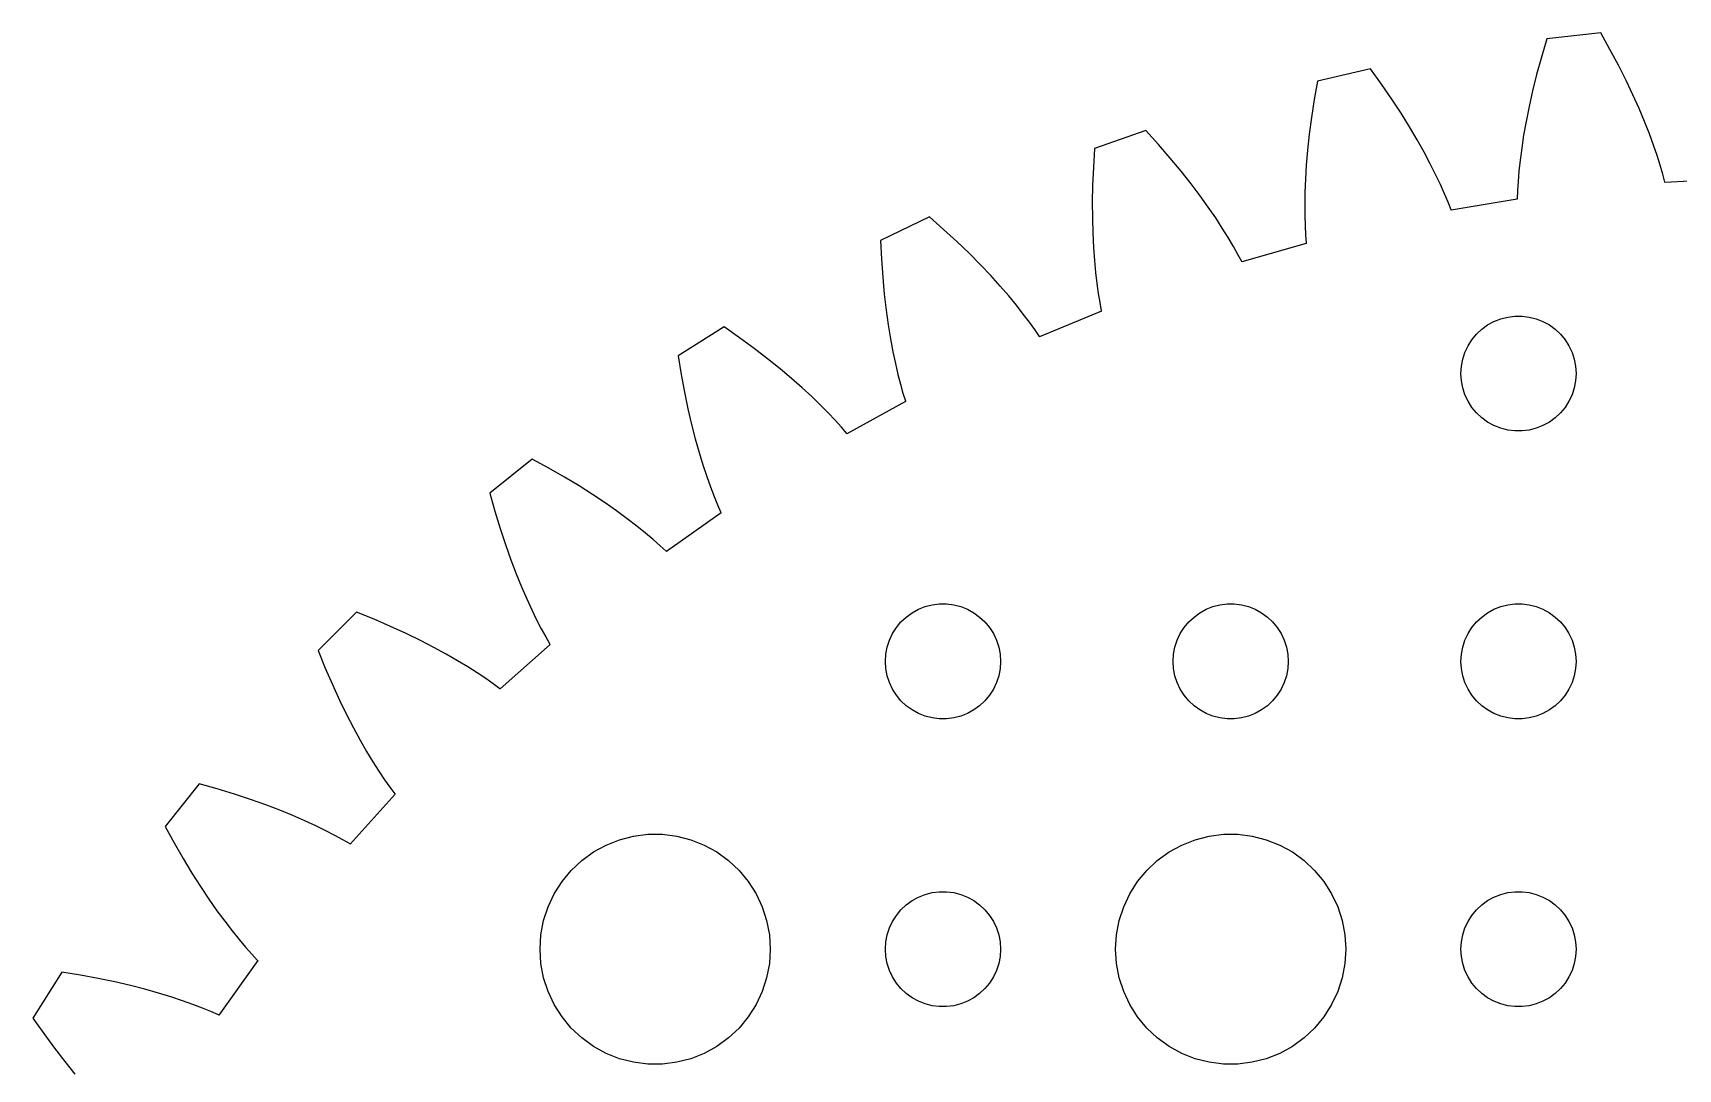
# Model space of a CAD drawing. Header units: metres. Extents: x -54 to 54, y -54 to 54.
# Drawn here: x -46.22 to -3.34, y 26.88 to 53.88 of the extents above; entities that cross this region are included whole.
import ezdxf

# ---------------------------------------------------------------- set-up
doc = ezdxf.new("R2010")
doc.units = ezdxf.units.M

msp = doc.modelspace()

# ---------------------------------------------------------------- linework, layer by layer
for p, q in [((-6.76447, 53.7177), (-6.90468, 53.2446)), ((-5.35844, 53.8762), (-6.76447, 53.7177)), ((-5.11647, 53.4461), (-5.35844, 53.8762)), ((-6.90468, 53.2446), (-7.02747, 52.7929)), ((-4.89624, 53.0331), (-5.11647, 53.4461)), ((-11.357, 52.9374), (-12.7364, 52.6226)), ((-11.0684, 52.5372), (-11.357, 52.9374)), ((-7.02747, 52.7929), (-7.13385, 52.3632)), ((-4.69691, 52.6378), (-4.89624, 53.0331)), ((-12.7364, 52.6226), (-12.8228, 52.1367)), ((-10.8033, 52.1514), (-11.0684, 52.5372)), ((-7.13385, 52.3632), (-7.22493, 51.9561)), ((-4.51752, 52.2611), (-4.69691, 52.6378)), ((-12.8228, 52.1367), (-12.8942, 51.6741)), ((-10.5609, 51.7809), (-10.8033, 52.1514)), ((-7.22493, 51.9561), (-7.30177, 51.5718)), ((-4.35709, 51.9036), (-4.51752, 52.2611)), ((-4.21471, 51.5659), (-4.35709, 51.9036)), ((-12.8942, 51.6741), (-12.9518, 51.2352)), ((-10.3405, 51.4267), (-10.5609, 51.7809)), ((-7.30177, 51.5718), (-7.36545, 51.2109)), ((-4.08936, 51.2488), (-4.21471, 51.5659)), ((-17.2127, 51.333), (-18.5482, 50.8657)), ((-16.8811, 50.9676), (-17.2127, 51.333)), ((-12.9518, 51.2352), (-12.9967, 50.8204)), ((-10.1411, 51.0894), (-10.3405, 51.4267)), ((-9.96176, 50.7698), (-10.1411, 51.0894)), ((-7.36545, 51.2109), (-7.41708, 50.8738)), ((-3.98003, 50.9527), (-4.08936, 51.2488)), ((-18.5482, 50.8657), (-18.5796, 50.3732)), ((-16.5744, 50.6139), (-16.8811, 50.9676)), ((-16.2922, 50.2729), (-16.5744, 50.6139)), ((-12.9967, 50.8204), (-13.0301, 50.43)), ((-9.80168, 50.4687), (-9.96176, 50.7698)), ((-7.41708, 50.8738), (-7.45778, 50.5608)), ((-3.88571, 50.6782), (-3.98003, 50.9527)), ((-3.80534, 50.4259), (-3.88571, 50.6782)), ((-18.5796, 50.3732), (-18.5988, 49.9055)), ((-16.0334, 49.9456), (-16.2922, 50.2729)), ((-13.0301, 50.43), (-13.0529, 50.0643)), ((-9.6599, 50.1867), (-9.80168, 50.4687)), ((-9.53543, 49.9245), (-9.6599, 50.1867)), ((-7.48868, 50.2723), (-7.51086, 50.0084)), ((-7.45778, 50.5608), (-7.48868, 50.2723)), ((-3.73788, 50.1962), (-3.80534, 50.4259)), ((-3.68224, 49.9895), (-3.73788, 50.1962)), ((-18.5988, 49.9055), (-18.6069, 49.463)), ((-15.7975, 49.6327), (-16.0334, 49.9456)), ((-13.0529, 50.0643), (-13.0665, 49.7235)), ((-9.42732, 49.6828), (-9.53543, 49.9245)), ((-7.52553, 49.7694), (-7.53378, 49.5556)), ((-7.51086, 50.0084), (-7.52553, 49.7694)), ((-3.6815, 49.9797), (-3.68224, 49.9895)), ((-1.93741, 50.0735), (-3.6815, 49.9797)), ((-18.6069, 49.463), (-18.6051, 49.0457)), ((-15.5835, 49.3352), (-15.7975, 49.6327)), ((-15.3908, 49.0539), (-15.5835, 49.3352)), ((-13.0665, 49.7235), (-13.0719, 49.4079)), ((-13.0719, 49.4079), (-13.0703, 49.1177)), ((-9.33456, 49.4621), (-9.42732, 49.6828)), ((-9.25615, 49.2629), (-9.33456, 49.4621)), ((-7.53168, 49.5417), (-9.25433, 49.2532)), ((-7.53378, 49.5556), (-7.53168, 49.5417)), ((-22.8519, 49.083), (-24.1267, 48.4691)), ((-22.4815, 48.757), (-22.8519, 49.083)), ((-18.6051, 49.0457), (-18.5945, 48.654)), ((-15.2183, 48.7896), (-15.3908, 49.0539)), ((-13.0703, 49.1177), (-13.0628, 48.853)), ((-9.25433, 49.2532), (-9.25615, 49.2629)), ((-24.1267, 48.4691), (-24.1028, 47.9762)), ((-22.1372, 48.4399), (-22.4815, 48.757)), ((-18.5945, 48.654), (-18.5763, 48.288)), ((-15.0652, 48.543), (-15.2183, 48.7896)), ((-14.9308, 48.3148), (-15.0652, 48.543)), ((-13.0628, 48.853), (-13.0506, 48.6139)), ((-13.0506, 48.6139), (-13.0349, 48.4005)), ((-21.8185, 48.1327), (-22.1372, 48.4399)), ((-21.5247, 47.8363), (-21.8185, 48.1327)), ((-18.5763, 48.288), (-18.5516, 47.9479)), ((-14.8139, 48.1059), (-14.9308, 48.3148)), ((-14.7136, 47.9168), (-14.8139, 48.1059)), ((-13.0312, 48.3869), (-14.7107, 47.9074)), ((-13.0349, 48.4005), (-13.0312, 48.3869)), ((-24.1028, 47.9762), (-24.0695, 47.5093)), ((-21.2552, 47.5519), (-21.5247, 47.8363)), ((-18.5516, 47.9479), (-18.5217, 47.6337)), ((-18.5217, 47.6337), (-18.4875, 47.3455)), ((-14.7107, 47.9074), (-14.7136, 47.9168)), ((-24.0695, 47.5093), (-24.028, 47.0686)), ((-21.0093, 47.2802), (-21.2552, 47.5519)), ((-20.7863, 47.0222), (-21.0093, 47.2802)), ((-18.4875, 47.3455), (-18.4505, 47.0833)), ((-24.028, 47.0686), (-23.9795, 46.6542)), ((-20.5853, 46.7789), (-20.7863, 47.0222)), ((-20.4056, 46.551), (-20.5853, 46.7789)), ((-18.4505, 47.0833), (-18.4116, 46.847)), ((-18.4116, 46.847), (-18.3721, 46.6367)), ((-23.9795, 46.6542), (-23.9251, 46.2661)), ((-20.2464, 46.3393), (-20.4056, 46.551)), ((-20.1069, 46.1448), (-20.2464, 46.3393)), ((-18.3669, 46.6236), (-19.9822, 45.9591)), ((-18.3721, 46.6367), (-18.3669, 46.6236)), ((-8.30373, 46.2665), (-8.13866, 46.3572)), ((-8.13866, 46.3572), (-7.96352, 46.4266)), ((-7.96352, 46.4266), (-7.78107, 46.4734)), ((-7.78107, 46.4734), (-7.59418, 46.497)), ((-7.59418, 46.497), (-7.40581, 46.497)), ((-7.40581, 46.497), (-7.21892, 46.4734)), ((-7.21892, 46.4734), (-7.03647, 46.4266)), ((-7.03647, 46.4266), (-6.86133, 46.3572)), ((-6.86133, 46.3572), (-6.69626, 46.2665)), ((-28.2038, 46.2158), (-29.4018, 45.463)), ((-27.7992, 45.9333), (-28.2038, 46.2158)), ((-27.4215, 45.6567), (-27.7992, 45.9333)), ((-23.9251, 46.2661), (-23.866, 45.9045)), ((-23.866, 45.9045), (-23.8034, 45.5693)), ((-19.9861, 45.9681), (-20.1069, 46.1448)), ((-19.9822, 45.9591), (-19.9861, 45.9681)), ((-8.81445, 45.7226), (-8.71352, 45.8817)), ((-8.71352, 45.8817), (-8.59344, 46.0268)), ((-8.59344, 46.0268), (-8.45613, 46.1558)), ((-8.45613, 46.1558), (-8.30373, 46.2665)), ((-6.69626, 46.2665), (-6.54385, 46.1558)), ((-6.54385, 46.1558), (-6.40654, 46.0268)), ((-6.40654, 46.0268), (-6.28647, 45.8817)), ((-6.28647, 45.8817), (-6.18553, 45.7226)), ((-29.4018, 45.463), (-29.3229, 44.9759)), ((-27.0705, 45.3871), (-27.4215, 45.6567)), ((-23.8034, 45.5693), (-23.7385, 45.2604)), ((-8.95287, 45.373), (-8.89465, 45.5522)), ((-8.89465, 45.5522), (-8.81445, 45.7226)), ((-6.18553, 45.7226), (-6.10533, 45.5522)), ((-6.10533, 45.5522), (-6.04712, 45.373)), ((-26.7454, 45.1255), (-27.0705, 45.3871)), ((-26.4457, 44.873), (-26.7454, 45.1255)), ((-23.7385, 45.2604), (-23.6723, 44.9778)), ((-9, 45), (-8.98816, 45.188)), ((-8.98816, 45.188), (-8.95287, 45.373)), ((-6.04712, 45.373), (-6.01183, 45.188)), ((-6.01183, 45.188), (-6, 45)), ((-29.3229, 44.9759), (-29.2375, 44.5157)), ((-26.1709, 44.6306), (-26.4457, 44.873)), ((-25.9204, 44.3992), (-26.1709, 44.6306)), ((-23.6723, 44.9778), (-23.6061, 44.7214)), ((-23.6061, 44.7214), (-23.541, 44.491)), ((-8.98816, 44.812), (-9, 45)), ((-8.95287, 44.627), (-8.98816, 44.812)), ((-8.89465, 44.4478), (-8.95287, 44.627)), ((-6.04712, 44.627), (-6.10533, 44.4478)), ((-6.01183, 44.812), (-6.04712, 44.627)), ((-6, 45), (-6.01183, 44.812)), ((-29.2375, 44.5157), (-29.1469, 44.0824)), ((-25.6934, 44.1799), (-25.9204, 44.3992)), ((-25.4894, 43.9736), (-25.6934, 44.1799)), ((-23.4716, 44.274), (-25.0023, 43.4328)), ((-23.541, 44.491), (-23.4782, 44.2864)), ((-23.4782, 44.2864), (-23.4716, 44.274)), ((-8.81445, 44.2774), (-8.89465, 44.4478)), ((-8.71352, 44.1183), (-8.81445, 44.2774)), ((-6.18553, 44.2774), (-6.28647, 44.1183)), ((-6.10533, 44.4478), (-6.18553, 44.2774)), ((-29.1469, 44.0824), (-29.0523, 43.676)), ((-25.3075, 43.7811), (-25.4894, 43.9736)), ((-25.147, 43.6034), (-25.3075, 43.7811)), ((-8.59344, 43.9732), (-8.71352, 44.1183)), ((-8.45613, 43.8442), (-8.59344, 43.9732)), ((-8.30373, 43.7335), (-8.45613, 43.8442)), ((-8.13866, 43.6428), (-8.30373, 43.7335)), ((-6.69626, 43.7335), (-6.86133, 43.6428)), ((-6.54385, 43.8442), (-6.69626, 43.7335)), ((-6.40654, 43.9732), (-6.54385, 43.8442)), ((-6.28647, 44.1183), (-6.40654, 43.9732)), ((-29.0523, 43.676), (-28.9548, 43.2965)), ((-25.0072, 43.4414), (-25.147, 43.6034)), ((-25.0023, 43.4328), (-25.0072, 43.4414)), ((-7.96352, 43.5734), (-8.13866, 43.6428)), ((-7.78107, 43.5266), (-7.96352, 43.5734)), ((-7.59418, 43.503), (-7.78107, 43.5266)), ((-7.40581, 43.503), (-7.59418, 43.503)), ((-7.21892, 43.5266), (-7.40581, 43.503)), ((-7.03647, 43.5734), (-7.21892, 43.5266)), ((-6.86133, 43.6428), (-7.03647, 43.5734)), ((-28.9548, 43.2965), (-28.8556, 42.9437)), ((-28.8556, 42.9437), (-28.7559, 42.6176)), ((-33.201, 42.7674), (-34.3072, 41.8852)), ((-32.7673, 42.532), (-33.201, 42.7674)), ((-32.3611, 42.2994), (-32.7673, 42.532)), ((-28.7559, 42.6176), (-28.6568, 42.3179)), ((-31.982, 42.0708), (-32.3611, 42.2994)), ((-31.6297, 41.8473), (-31.982, 42.0708)), ((-28.6568, 42.3179), (-28.5594, 42.0445)), ((-28.5594, 42.0445), (-28.4649, 41.7972)), ((-34.3072, 41.8852), (-34.1742, 41.41)), ((-31.3036, 41.6299), (-31.6297, 41.8473)), ((-31.0034, 41.4198), (-31.3036, 41.6299)), ((-28.4649, 41.7972), (-28.3744, 41.5755)), ((-34.1742, 41.41), (-34.0379, 40.9622)), ((-30.7286, 41.2179), (-31.0034, 41.4198)), ((-30.4785, 41.0254), (-30.7286, 41.2179)), ((-28.2811, 41.3677), (-29.708, 40.3603)), ((-28.3744, 41.5755), (-28.2891, 41.3792)), ((-28.2891, 41.3792), (-28.2811, 41.3677)), ((-34.0379, 40.9622), (-33.8993, 40.5418)), ((-30.2526, 40.8432), (-30.4785, 41.0254)), ((-30.0503, 40.6723), (-30.2526, 40.8432)), ((-33.8993, 40.5418), (-33.7598, 40.1485)), ((-29.8709, 40.5137), (-30.0503, 40.6723)), ((-29.7139, 40.3683), (-29.8709, 40.5137)), ((-29.708, 40.3603), (-29.7139, 40.3683)), ((-33.7598, 40.1485), (-33.6205, 39.7823)), ((-33.6205, 39.7823), (-33.4824, 39.4429)), ((-33.4824, 39.4429), (-33.3467, 39.13)), ((-33.3467, 39.13), (-33.2147, 38.8433)), ((-37.7806, 38.7811), (-38.7811, 37.7806)), ((-37.3233, 38.5958), (-37.7806, 38.7811)), ((-36.8936, 38.4101), (-37.3233, 38.5958)), ((-33.2147, 38.8433), (-33.0873, 38.5825)), ((-23.5934, 38.5268), (-23.4561, 38.6558)), ((-23.4561, 38.6558), (-23.3037, 38.7665)), ((-23.3037, 38.7665), (-23.1387, 38.8572)), ((-23.1387, 38.8572), (-22.9635, 38.9266)), ((-22.9635, 38.9266), (-22.7811, 38.9734)), ((-22.7811, 38.9734), (-22.5942, 38.997)), ((-22.5942, 38.997), (-22.4058, 38.997)), ((-22.4058, 38.997), (-22.2189, 38.9734)), ((-22.2189, 38.9734), (-22.0365, 38.9266)), ((-22.0365, 38.9266), (-21.8613, 38.8572)), ((-21.8613, 38.8572), (-21.6963, 38.7665)), ((-21.6963, 38.7665), (-21.5439, 38.6558)), ((-21.5439, 38.6558), (-21.4065, 38.5268)), ((-16.0934, 38.5268), (-15.9561, 38.6558)), ((-15.9561, 38.6558), (-15.8037, 38.7665)), ((-15.8037, 38.7665), (-15.6387, 38.8572)), ((-15.6387, 38.8572), (-15.4635, 38.9266)), ((-15.4635, 38.9266), (-15.2811, 38.9734)), ((-15.2811, 38.9734), (-15.0942, 38.997)), ((-15.0942, 38.997), (-14.9058, 38.997)), ((-14.9058, 38.997), (-14.7189, 38.9734)), ((-14.7189, 38.9734), (-14.5365, 38.9266)), ((-14.5365, 38.9266), (-14.3613, 38.8572)), ((-14.3613, 38.8572), (-14.1963, 38.7665)), ((-14.1963, 38.7665), (-14.0439, 38.6558)), ((-14.0439, 38.6558), (-13.9065, 38.5268)), ((-8.59344, 38.5268), (-8.45613, 38.6558)), ((-8.45613, 38.6558), (-8.30373, 38.7665)), ((-8.30373, 38.7665), (-8.13866, 38.8572)), ((-8.13866, 38.8572), (-7.96352, 38.9266)), ((-7.96352, 38.9266), (-7.78107, 38.9734)), ((-7.78107, 38.9734), (-7.59418, 38.997)), ((-7.59418, 38.997), (-7.40581, 38.997)), ((-7.40581, 38.997), (-7.21892, 38.9734)), ((-7.21892, 38.9734), (-7.03647, 38.9266)), ((-7.03647, 38.9266), (-6.86133, 38.8572)), ((-6.86133, 38.8572), (-6.69626, 38.7665)), ((-6.69626, 38.7665), (-6.54385, 38.6558)), ((-6.54385, 38.6558), (-6.40654, 38.5268)), ((-36.4913, 38.2254), (-36.8936, 38.4101)), ((-36.1162, 38.0428), (-36.4913, 38.2254)), ((-33.0873, 38.5825), (-32.9657, 38.3473)), ((-32.9657, 38.3473), (-32.851, 38.1371)), ((-23.8947, 38.0522), (-23.8145, 38.2226)), ((-23.8145, 38.2226), (-23.7135, 38.3817)), ((-23.7135, 38.3817), (-23.5934, 38.5268)), ((-21.4065, 38.5268), (-21.2865, 38.3817)), ((-21.2865, 38.3817), (-21.1855, 38.2226)), ((-21.1855, 38.2226), (-21.1053, 38.0522)), ((-16.3947, 38.0522), (-16.3145, 38.2226)), ((-16.3145, 38.2226), (-16.2135, 38.3817)), ((-16.2135, 38.3817), (-16.0934, 38.5268)), ((-13.9065, 38.5268), (-13.7865, 38.3817)), ((-13.7865, 38.3817), (-13.6855, 38.2226)), ((-13.6855, 38.2226), (-13.6053, 38.0522)), ((-8.89465, 38.0522), (-8.81445, 38.2226)), ((-8.81445, 38.2226), (-8.71352, 38.3817)), ((-8.71352, 38.3817), (-8.59344, 38.5268)), ((-6.40654, 38.5268), (-6.28647, 38.3817)), ((-6.28647, 38.3817), (-6.18553, 38.2226)), ((-6.18553, 38.2226), (-6.10533, 38.0522)), ((-38.7811, 37.7806), (-38.5958, 37.3233)), ((-35.7679, 37.8633), (-36.1162, 38.0428)), ((-35.446, 37.688), (-35.7679, 37.8633)), ((-32.735, 37.9411), (-34.0402, 36.7803)), ((-32.851, 38.1371), (-32.7442, 37.9517)), ((-32.7442, 37.9517), (-32.735, 37.9411)), ((-23.9882, 37.688), (-23.9529, 37.873)), ((-23.9529, 37.873), (-23.8947, 38.0522)), ((-21.1053, 38.0522), (-21.0471, 37.873)), ((-21.0471, 37.873), (-21.0118, 37.688)), ((-16.4882, 37.688), (-16.4529, 37.873)), ((-16.4529, 37.873), (-16.3947, 38.0522)), ((-13.6053, 38.0522), (-13.5471, 37.873)), ((-13.5471, 37.873), (-13.5118, 37.688)), ((-8.98816, 37.688), (-8.95287, 37.873)), ((-8.95287, 37.873), (-8.89465, 38.0522)), ((-6.10533, 38.0522), (-6.04712, 37.873)), ((-6.04712, 37.873), (-6.01183, 37.688)), ((-38.5958, 37.3233), (-38.4101, 36.8936)), ((-35.1503, 37.5182), (-35.446, 37.688)), ((-34.8802, 37.3549), (-35.1503, 37.5182)), ((-34.6353, 37.1991), (-34.8802, 37.3549)), ((-24, 37.5), (-23.9882, 37.688)), ((-23.9882, 37.312), (-24, 37.5)), ((-23.9529, 37.127), (-23.9882, 37.312)), ((-21.0118, 37.312), (-21.0471, 37.127)), ((-21.0118, 37.688), (-21, 37.5)), ((-21, 37.5), (-21.0118, 37.312)), ((-16.5, 37.5), (-16.4882, 37.688)), ((-16.4882, 37.312), (-16.5, 37.5)), ((-16.4529, 37.127), (-16.4882, 37.312)), ((-13.5118, 37.312), (-13.5471, 37.127)), ((-13.5118, 37.688), (-13.5, 37.5)), ((-13.5, 37.5), (-13.5118, 37.312)), ((-9, 37.5), (-8.98816, 37.688)), ((-8.98816, 37.312), (-9, 37.5)), ((-8.95287, 37.127), (-8.98816, 37.312)), ((-6.01183, 37.312), (-6.04712, 37.127)), ((-6.01183, 37.688), (-6, 37.5)), ((-6, 37.5), (-6.01183, 37.312)), ((-38.4101, 36.8936), (-38.2254, 36.4913)), ((-34.4152, 37.052), (-34.6353, 37.1991)), ((-34.2192, 36.9144), (-34.4152, 37.052)), ((-34.0469, 36.7876), (-34.2192, 36.9144)), ((-23.8947, 36.9478), (-23.9529, 37.127)), ((-23.8145, 36.7774), (-23.8947, 36.9478)), ((-21.1053, 36.9478), (-21.1855, 36.7774)), ((-21.0471, 37.127), (-21.1053, 36.9478)), ((-16.3947, 36.9478), (-16.4529, 37.127)), ((-16.3145, 36.7774), (-16.3947, 36.9478)), ((-13.6053, 36.9478), (-13.6855, 36.7774)), ((-13.5471, 37.127), (-13.6053, 36.9478)), ((-8.89465, 36.9478), (-8.95287, 37.127)), ((-8.81445, 36.7774), (-8.89465, 36.9478)), ((-6.10533, 36.9478), (-6.18553, 36.7774)), ((-6.04712, 37.127), (-6.10533, 36.9478)), ((-38.2254, 36.4913), (-38.0428, 36.1162)), ((-34.0402, 36.7803), (-34.0469, 36.7876)), ((-23.7135, 36.6183), (-23.8145, 36.7774)), ((-23.5934, 36.4732), (-23.7135, 36.6183)), ((-23.4561, 36.3442), (-23.5934, 36.4732)), ((-21.4065, 36.4732), (-21.5439, 36.3442)), ((-21.2865, 36.6183), (-21.4065, 36.4732)), ((-21.1855, 36.7774), (-21.2865, 36.6183)), ((-16.2135, 36.6183), (-16.3145, 36.7774)), ((-16.0934, 36.4732), (-16.2135, 36.6183)), ((-15.9561, 36.3442), (-16.0934, 36.4732)), ((-13.9065, 36.4732), (-14.0439, 36.3442)), ((-13.7865, 36.6183), (-13.9065, 36.4732)), ((-13.6855, 36.7774), (-13.7865, 36.6183)), ((-8.71352, 36.6183), (-8.81445, 36.7774)), ((-8.59344, 36.4732), (-8.71352, 36.6183)), ((-8.45613, 36.3442), (-8.59344, 36.4732)), ((-6.40654, 36.4732), (-6.54385, 36.3442)), ((-6.28647, 36.6183), (-6.40654, 36.4732)), ((-6.18553, 36.7774), (-6.28647, 36.6183)), ((-38.0428, 36.1162), (-37.8633, 35.7679)), ((-23.3037, 36.2335), (-23.4561, 36.3442)), ((-23.1387, 36.1428), (-23.3037, 36.2335)), ((-22.9635, 36.0734), (-23.1387, 36.1428)), ((-22.7811, 36.0266), (-22.9635, 36.0734)), ((-22.5942, 36.003), (-22.7811, 36.0266)), ((-22.2189, 36.0266), (-22.4058, 36.003)), ((-22.0365, 36.0734), (-22.2189, 36.0266)), ((-21.8613, 36.1428), (-22.0365, 36.0734)), ((-21.6963, 36.2335), (-21.8613, 36.1428)), ((-21.5439, 36.3442), (-21.6963, 36.2335)), ((-15.8037, 36.2335), (-15.9561, 36.3442)), ((-15.6387, 36.1428), (-15.8037, 36.2335)), ((-15.4635, 36.0734), (-15.6387, 36.1428)), ((-15.2811, 36.0266), (-15.4635, 36.0734)), ((-15.0942, 36.003), (-15.2811, 36.0266)), ((-14.7189, 36.0266), (-14.9058, 36.003)), ((-14.5365, 36.0734), (-14.7189, 36.0266)), ((-14.3613, 36.1428), (-14.5365, 36.0734)), ((-14.1963, 36.2335), (-14.3613, 36.1428)), ((-14.0439, 36.3442), (-14.1963, 36.2335)), ((-8.30373, 36.2335), (-8.45613, 36.3442)), ((-8.13866, 36.1428), (-8.30373, 36.2335)), ((-7.96352, 36.0734), (-8.13866, 36.1428)), ((-7.78107, 36.0266), (-7.96352, 36.0734)), ((-7.59418, 36.003), (-7.78107, 36.0266)), ((-7.21892, 36.0266), (-7.40581, 36.003)), ((-7.03647, 36.0734), (-7.21892, 36.0266)), ((-6.86133, 36.1428), (-7.03647, 36.0734)), ((-6.69626, 36.2335), (-6.86133, 36.1428)), ((-6.54385, 36.3442), (-6.69626, 36.2335)), ((-37.8633, 35.7679), (-37.688, 35.446)), ((-22.4058, 36.003), (-22.5942, 36.003)), ((-14.9058, 36.003), (-15.0942, 36.003)), ((-7.40581, 36.003), (-7.59418, 36.003)), ((-37.688, 35.446), (-37.5182, 35.1503)), ((-37.5182, 35.1503), (-37.3549, 34.8802)), ((-37.3549, 34.8802), (-37.1991, 34.6353)), ((-41.8852, 34.3072), (-42.7674, 33.201)), ((-41.41, 34.1742), (-41.8852, 34.3072)), ((-37.1991, 34.6353), (-37.052, 34.4152)), ((-37.052, 34.4152), (-36.9144, 34.2192)), ((-40.9622, 34.0379), (-41.41, 34.1742)), ((-40.5418, 33.8993), (-40.9622, 34.0379)), ((-40.1485, 33.7598), (-40.5418, 33.8993)), ((-36.7773, 34.0373), (-37.9442, 32.7377)), ((-36.9144, 34.2192), (-36.7876, 34.0469)), ((-36.7876, 34.0469), (-36.7773, 34.0373)), ((-39.7823, 33.6205), (-40.1485, 33.7598)), ((-39.4429, 33.4824), (-39.7823, 33.6205)), ((-39.13, 33.3467), (-39.4429, 33.4824)), ((-42.7674, 33.201), (-42.532, 32.7673)), ((-38.8433, 33.2147), (-39.13, 33.3467)), ((-38.5825, 33.0873), (-38.8433, 33.2147)), ((-38.3473, 32.9657), (-38.5825, 33.0873)), ((-42.532, 32.7673), (-42.2994, 32.3611)), ((-38.1371, 32.851), (-38.3473, 32.9657)), ((-37.9517, 32.7442), (-38.1371, 32.851)), ((-37.9442, 32.7377), (-37.9517, 32.7442)), ((-31.6075, 32.533), (-31.2773, 32.7145)), ((-31.2773, 32.7145), (-30.927, 32.8532)), ((-30.927, 32.8532), (-30.5621, 32.9469)), ((-30.5621, 32.9469), (-30.1884, 32.9941)), ((-30.1884, 32.9941), (-29.8116, 32.9941)), ((-29.8116, 32.9941), (-29.4379, 32.9469)), ((-29.4379, 32.9469), (-29.0729, 32.8532)), ((-29.0729, 32.8532), (-28.7227, 32.7145)), ((-28.7227, 32.7145), (-28.3925, 32.533)), ((-16.6075, 32.533), (-16.2773, 32.7145)), ((-16.2773, 32.7145), (-15.927, 32.8532)), ((-15.927, 32.8532), (-15.5621, 32.9469)), ((-15.5621, 32.9469), (-15.1884, 32.9941)), ((-15.1884, 32.9941), (-14.8116, 32.9941)), ((-14.8116, 32.9941), (-14.4379, 32.9469)), ((-14.4379, 32.9469), (-14.0729, 32.8532)), ((-14.0729, 32.8532), (-13.7227, 32.7145)), ((-13.7227, 32.7145), (-13.3925, 32.533)), ((-42.2994, 32.3611), (-42.0708, 31.982)), ((-32.1869, 32.0536), (-31.9123, 32.3115)), ((-31.9123, 32.3115), (-31.6075, 32.533)), ((-28.3925, 32.533), (-28.0877, 32.3115)), ((-28.0877, 32.3115), (-27.8131, 32.0536)), ((-17.1869, 32.0536), (-16.9123, 32.3115)), ((-16.9123, 32.3115), (-16.6075, 32.533)), ((-13.3925, 32.533), (-13.0877, 32.3115)), ((-13.0877, 32.3115), (-12.8131, 32.0536)), ((-42.0708, 31.982), (-41.8473, 31.6297)), ((-32.6289, 31.4453), (-32.427, 31.7634)), ((-32.427, 31.7634), (-32.1869, 32.0536)), ((-27.8131, 32.0536), (-27.5729, 31.7634)), ((-27.5729, 31.7634), (-27.3711, 31.4453)), ((-17.6289, 31.4453), (-17.427, 31.7634)), ((-17.427, 31.7634), (-17.1869, 32.0536)), ((-12.8131, 32.0536), (-12.5729, 31.7634)), ((-12.5729, 31.7634), (-12.3711, 31.4453)), ((-41.8473, 31.6297), (-41.6299, 31.3036)), ((-41.6299, 31.3036), (-41.4198, 31.0034)), ((-32.7893, 31.1044), (-32.6289, 31.4453)), ((-27.3711, 31.4453), (-27.2107, 31.1044)), ((-23.3037, 31.2665), (-23.1387, 31.3572)), ((-23.1387, 31.3572), (-22.9635, 31.4266)), ((-22.9635, 31.4266), (-22.7811, 31.4734)), ((-22.7811, 31.4734), (-22.5942, 31.497)), ((-22.5942, 31.497), (-22.4058, 31.497)), ((-22.4058, 31.497), (-22.2189, 31.4734)), ((-22.2189, 31.4734), (-22.0365, 31.4266)), ((-22.0365, 31.4266), (-21.8613, 31.3572)), ((-21.8613, 31.3572), (-21.6963, 31.2665)), ((-17.7893, 31.1044), (-17.6289, 31.4453)), ((-12.3711, 31.4453), (-12.2107, 31.1044)), ((-8.30373, 31.2665), (-8.13866, 31.3572)), ((-8.13866, 31.3572), (-7.96352, 31.4266)), ((-7.96352, 31.4266), (-7.78107, 31.4734)), ((-7.78107, 31.4734), (-7.59418, 31.497)), ((-7.59418, 31.497), (-7.40581, 31.497)), ((-7.40581, 31.497), (-7.21892, 31.4734)), ((-7.21892, 31.4734), (-7.03647, 31.4266)), ((-7.03647, 31.4266), (-6.86133, 31.3572)), ((-6.86133, 31.3572), (-6.69626, 31.2665)), ((-41.4198, 31.0034), (-41.2179, 30.7286)), ((-32.9057, 30.7461), (-32.7893, 31.1044)), ((-27.2107, 31.1044), (-27.0942, 30.7461)), ((-23.8145, 30.7226), (-23.7135, 30.8817)), ((-23.7135, 30.8817), (-23.5934, 31.0268)), ((-23.5934, 31.0268), (-23.4561, 31.1558)), ((-23.4561, 31.1558), (-23.3037, 31.2665)), ((-21.6963, 31.2665), (-21.5439, 31.1558)), ((-21.5439, 31.1558), (-21.4065, 31.0268)), ((-21.4065, 31.0268), (-21.2865, 30.8817)), ((-21.2865, 30.8817), (-21.1855, 30.7226)), ((-17.9057, 30.7461), (-17.7893, 31.1044)), ((-12.2107, 31.1044), (-12.0942, 30.7461)), ((-8.81445, 30.7226), (-8.71352, 30.8817)), ((-8.71352, 30.8817), (-8.59344, 31.0268)), ((-8.59344, 31.0268), (-8.45613, 31.1558)), ((-8.45613, 31.1558), (-8.30373, 31.2665)), ((-6.69626, 31.2665), (-6.54385, 31.1558)), ((-6.54385, 31.1558), (-6.40654, 31.0268)), ((-6.40654, 31.0268), (-6.28647, 30.8817)), ((-6.28647, 30.8817), (-6.18553, 30.7226)), ((-41.2179, 30.7286), (-41.0254, 30.4785)), ((-41.0254, 30.4785), (-40.8432, 30.2526)), ((-32.9763, 30.376), (-32.9057, 30.7461)), ((-27.0942, 30.7461), (-27.0237, 30.376)), ((-23.9529, 30.373), (-23.8947, 30.5522)), ((-23.8947, 30.5522), (-23.8145, 30.7226)), ((-21.1855, 30.7226), (-21.1053, 30.5522)), ((-21.1053, 30.5522), (-21.0471, 30.373)), ((-17.9763, 30.376), (-17.9057, 30.7461)), ((-12.0942, 30.7461), (-12.0237, 30.376)), ((-8.95287, 30.373), (-8.89465, 30.5522)), ((-8.89465, 30.5522), (-8.81445, 30.7226)), ((-6.18553, 30.7226), (-6.10533, 30.5522)), ((-6.10533, 30.5522), (-6.04712, 30.373)), ((-40.8432, 30.2526), (-40.6723, 30.0503)), ((-40.6723, 30.0503), (-40.5137, 29.8709)), ((-33, 30), (-32.9763, 30.376)), ((-27.0237, 30.376), (-27, 30)), ((-24, 30), (-23.9882, 30.188)), ((-23.9882, 30.188), (-23.9529, 30.373)), ((-21.0471, 30.373), (-21.0118, 30.188)), ((-21.0118, 30.188), (-21, 30)), ((-18, 30), (-17.9763, 30.376)), ((-12.0237, 30.376), (-12, 30)), ((-9, 30), (-8.98816, 30.188)), ((-8.98816, 30.188), (-8.95287, 30.373)), ((-6.04712, 30.373), (-6.01183, 30.188)), ((-6.01183, 30.188), (-6, 30)), ((-40.357, 29.7056), (-41.3711, 28.2835)), ((-40.5137, 29.8709), (-40.3683, 29.7139)), ((-40.3683, 29.7139), (-40.357, 29.7056)), ((-32.9763, 29.624), (-33, 30)), ((-32.9057, 29.2539), (-32.9763, 29.624)), ((-27.0237, 29.624), (-27.0942, 29.2539)), ((-27, 30), (-27.0237, 29.624)), ((-23.9882, 29.812), (-24, 30)), ((-23.9529, 29.627), (-23.9882, 29.812)), ((-23.8947, 29.4478), (-23.9529, 29.627)), ((-21.0471, 29.627), (-21.1053, 29.4478)), ((-21.0118, 29.812), (-21.0471, 29.627)), ((-21, 30), (-21.0118, 29.812)), ((-17.9763, 29.624), (-18, 30)), ((-17.9057, 29.2539), (-17.9763, 29.624)), ((-12.0237, 29.624), (-12.0942, 29.2539)), ((-12, 30), (-12.0237, 29.624)), ((-8.98816, 29.812), (-9, 30)), ((-8.95287, 29.627), (-8.98816, 29.812)), ((-8.89465, 29.4478), (-8.95287, 29.627)), ((-6.04712, 29.627), (-6.10533, 29.4478)), ((-6.01183, 29.812), (-6.04712, 29.627)), ((-6, 30), (-6.01183, 29.812)), ((-45.463, 29.4018), (-46.2158, 28.2038)), ((-44.9759, 29.3229), (-45.463, 29.4018)), ((-44.5157, 29.2375), (-44.9759, 29.3229)), ((-44.0824, 29.1469), (-44.5157, 29.2375)), ((-32.7893, 28.8956), (-32.9057, 29.2539)), ((-27.0942, 29.2539), (-27.2107, 28.8956)), ((-23.8145, 29.2774), (-23.8947, 29.4478)), ((-23.7135, 29.1183), (-23.8145, 29.2774)), ((-21.1855, 29.2774), (-21.2865, 29.1183)), ((-21.1053, 29.4478), (-21.1855, 29.2774)), ((-17.7893, 28.8956), (-17.9057, 29.2539)), ((-12.0942, 29.2539), (-12.2107, 28.8956)), ((-8.81445, 29.2774), (-8.89465, 29.4478)), ((-8.71352, 29.1183), (-8.81445, 29.2774)), ((-6.18553, 29.2774), (-6.28647, 29.1183)), ((-6.10533, 29.4478), (-6.18553, 29.2774)), ((-43.676, 29.0523), (-44.0824, 29.1469)), ((-43.2965, 28.9548), (-43.676, 29.0523)), ((-42.9437, 28.8556), (-43.2965, 28.9548)), ((-42.6176, 28.7559), (-42.9437, 28.8556)), ((-42.3179, 28.6568), (-42.6176, 28.7559)), ((-32.6289, 28.5547), (-32.7893, 28.8956)), ((-27.2107, 28.8956), (-27.3711, 28.5547)), ((-23.5934, 28.9732), (-23.7135, 29.1183)), ((-23.4561, 28.8442), (-23.5934, 28.9732)), ((-23.3037, 28.7335), (-23.4561, 28.8442)), ((-23.1387, 28.6427), (-23.3037, 28.7335)), ((-21.6963, 28.7335), (-21.8613, 28.6427)), ((-21.5439, 28.8442), (-21.6963, 28.7335)), ((-21.4065, 28.9732), (-21.5439, 28.8442)), ((-21.2865, 29.1183), (-21.4065, 28.9732)), ((-17.6289, 28.5547), (-17.7893, 28.8956)), ((-12.2107, 28.8956), (-12.3711, 28.5547)), ((-8.59344, 28.9732), (-8.71352, 29.1183)), ((-8.45613, 28.8442), (-8.59344, 28.9732)), ((-8.30373, 28.7335), (-8.45613, 28.8442)), ((-8.13866, 28.6427), (-8.30373, 28.7335)), ((-6.69626, 28.7335), (-6.86133, 28.6427)), ((-6.54385, 28.8442), (-6.69626, 28.7335)), ((-6.40654, 28.9732), (-6.54385, 28.8442)), ((-6.28647, 29.1183), (-6.40654, 28.9732)), ((-42.0445, 28.5594), (-42.3179, 28.6568)), ((-41.7972, 28.4649), (-42.0445, 28.5594)), ((-41.5755, 28.3744), (-41.7972, 28.4649)), ((-41.3792, 28.2891), (-41.5755, 28.3744)), ((-32.427, 28.2366), (-32.6289, 28.5547)), ((-27.3711, 28.5547), (-27.5729, 28.2366)), ((-22.9635, 28.5734), (-23.1387, 28.6427)), ((-22.7811, 28.5266), (-22.9635, 28.5734)), ((-22.5942, 28.503), (-22.7811, 28.5266)), ((-22.4058, 28.503), (-22.5942, 28.503)), ((-22.2189, 28.5266), (-22.4058, 28.503)), ((-22.0365, 28.5734), (-22.2189, 28.5266)), ((-21.8613, 28.6427), (-22.0365, 28.5734)), ((-17.427, 28.2366), (-17.6289, 28.5547)), ((-12.3711, 28.5547), (-12.5729, 28.2366)), ((-7.96352, 28.5734), (-8.13866, 28.6427)), ((-7.78107, 28.5266), (-7.96352, 28.5734)), ((-7.59418, 28.503), (-7.78107, 28.5266)), ((-7.40581, 28.503), (-7.59418, 28.503)), ((-7.21892, 28.5266), (-7.40581, 28.503)), ((-7.03647, 28.5734), (-7.21892, 28.5266)), ((-6.86133, 28.6427), (-7.03647, 28.5734)), ((-46.2158, 28.2038), (-45.9333, 27.7992)), ((-41.3711, 28.2835), (-41.3792, 28.2891)), ((-32.1869, 27.9464), (-32.427, 28.2366)), ((-31.9123, 27.6884), (-32.1869, 27.9464)), ((-27.8131, 27.9464), (-28.0877, 27.6884)), ((-27.5729, 28.2366), (-27.8131, 27.9464)), ((-17.1869, 27.9464), (-17.427, 28.2366)), ((-16.9123, 27.6884), (-17.1869, 27.9464)), ((-12.8131, 27.9464), (-13.0877, 27.6884)), ((-12.5729, 28.2366), (-12.8131, 27.9464)), ((-45.9333, 27.7992), (-45.6567, 27.4215)), ((-31.6075, 27.467), (-31.9123, 27.6884)), ((-31.2773, 27.2855), (-31.6075, 27.467)), ((-28.3925, 27.467), (-28.7227, 27.2855)), ((-28.0877, 27.6884), (-28.3925, 27.467)), ((-16.6075, 27.467), (-16.9123, 27.6884)), ((-16.2773, 27.2855), (-16.6075, 27.467)), ((-13.3925, 27.467), (-13.7227, 27.2855)), ((-13.0877, 27.6884), (-13.3925, 27.467)), ((-45.6567, 27.4215), (-45.3871, 27.0705)), ((-45.3871, 27.0705), (-45.1255, 26.7454)), ((-30.927, 27.1468), (-31.2773, 27.2855)), ((-30.5621, 27.0531), (-30.927, 27.1468)), ((-30.1884, 27.0059), (-30.5621, 27.0531)), ((-29.4379, 27.0531), (-29.8116, 27.0059)), ((-29.0729, 27.1468), (-29.4379, 27.0531)), ((-28.7227, 27.2855), (-29.0729, 27.1468)), ((-15.927, 27.1468), (-16.2773, 27.2855)), ((-15.5621, 27.0531), (-15.927, 27.1468)), ((-15.1884, 27.0059), (-15.5621, 27.0531)), ((-14.4379, 27.0531), (-14.8116, 27.0059)), ((-14.0729, 27.1468), (-14.4379, 27.0531)), ((-13.7227, 27.2855), (-14.0729, 27.1468)), ((-29.8116, 27.0059), (-30.1884, 27.0059)), ((-14.8116, 27.0059), (-15.1884, 27.0059))]:
    msp.add_line(p, q)

doc.saveas('drawing.dxf')
